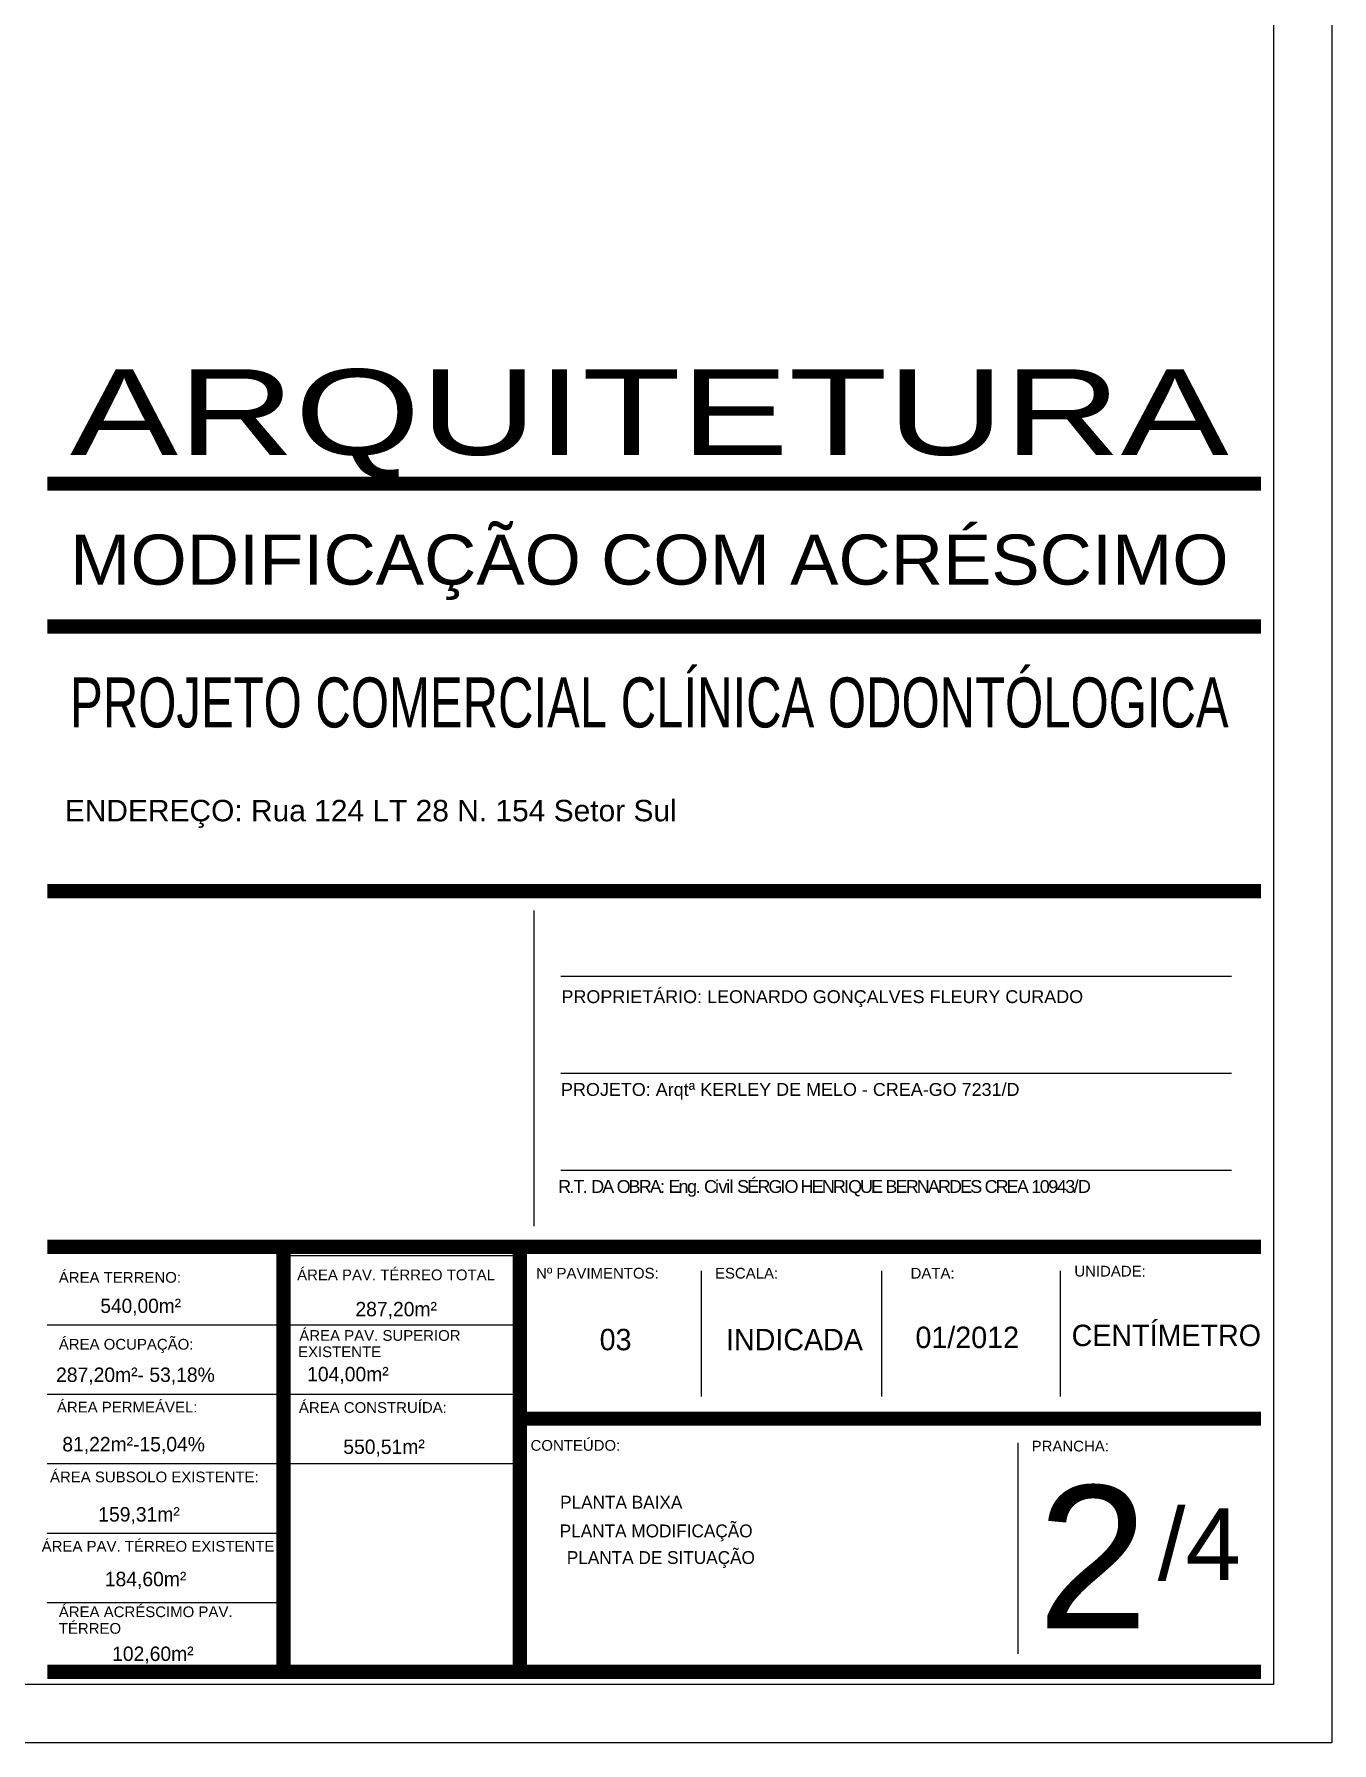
# Model space of a CAD drawing. Extents: x -165 to 197, y 154 to 653.
# Drawn here: x 136.11 to 152.78, y 448.3 to 470.24 of the extents above; entities that cross this region are included whole.
import ezdxf
from ezdxf.enums import TextEntityAlignment as Align

# ---------------------------------------------------------------- set-up
doc = ezdxf.new("R2010")
doc.units = 0
doc.header["$MEASUREMENT"] = 0
doc.layers.get('0').update_dxf_attribs({"linetype": 'CONTINUOUS'})
doc.layers.add('MARGEM', color=4, linetype='CONTINUOUS')
doc.layers.add('TEXTO', color=190, linetype='CONTINUOUS')
doc.styles.add('AVANGARD', font='', dxfattribs={"height": 0.5})
doc.styles.add('ROMANS', font='ARIAL.TTF', dxfattribs={"height": 0.4})
doc.styles.add('STYLE2', font='swissko.ttf')
doc.styles.get('AVANGARD').set_extended_font_data('AvantGarde Bk BT')

msp = doc.modelspace()

# ---------------------------------------------------------------- linework, layer by layer
msp.add_lwpolyline([(89.777, 492.847), (152.777, 492.847), (152.777, 448.297), (89.777, 448.297)], close=True)
at = {"layer": 'MARGEM'}
msp.add_lwpolyline([(91.652, 492.097), (152.027, 492.097), (152.027, 449.047), (91.652, 449.047)], close=True, dxfattribs=at)
at = {"layer": 'TEXTO', "color": 0}
for p, q in [((142.531, 454.931), (142.531, 458.987)), ((142.874, 458.145), (151.489, 458.145)), ((142.874, 456.899), (151.489, 456.899)), ((142.874, 455.653), (151.489, 455.653)), ((139.337, 454.557), (142.346, 454.557)), ((144.682, 452.747), (144.682, 454.36)), ((146.995, 452.747), (146.995, 454.36)), ((149.291, 452.747), (149.291, 454.36)), ((136.277, 453.666), (139.285, 453.666)), ((139.337, 453.666), (142.346, 453.666)), ((136.277, 452.774), (139.285, 452.774)), ((139.389, 452.774), (142.398, 452.774)), ((148.747, 449.44), (148.747, 452.15)), ((136.277, 451.883), (139.285, 451.883)), ((139.389, 451.883), (142.398, 451.883)), ((136.277, 450.991), (139.285, 450.991)), ((136.277, 450.1), (139.285, 450.1))]:
    msp.add_line(p, q, dxfattribs=at)
at = {"layer": 'TEXTO', "color": 0, "const_width": 0.183}
for points in [[(136.277, 464.469), (151.865, 464.469)], [(136.277, 462.634), (151.865, 462.634)], [(136.277, 459.237), (151.865, 459.237)], [(136.277, 454.668), (151.865, 454.668)], [(139.311, 449.208), (139.311, 454.668)], [(142.346, 449.208), (142.346, 454.668)], [(142.346, 452.46), (151.865, 452.46)], [(136.277, 449.208), (151.865, 449.208)]]:
    msp.add_lwpolyline(points, dxfattribs=at)

# ---------------------------------------------------------------- texts
at = {"layer": 'TEXTO', "color": 0, "style": 'AVANGARD'}
for s, height, width, p, p2 in [('ARQUITETURA', 1.10037, 1.358789, (136.571, 464.839), (151.451, 464.839)), ('MODIFICAÇÃO COM ACRÉSCIMO', 0.64188, 1.001718, (136.571, 463.173), (151.451, 463.173)), ('PROJETO COMERCIAL CLÍNICA ODONTÓLOGICA', 0.64188, 0.674286, (136.571, 461.338), (151.451, 461.338))]:
    msp.add_text(s, height=height, dxfattribs=dict(at, width=width)).set_placement(p, p2, align=Align.FIT)
at = {"layer": 'TEXTO', "color": 0}
for s, height, style, p in [('PROPRIETÁRIO: LEONARDO GONÇALVES FLEURY CURADO', 0.16506, 'ROMANS', (142.882, 457.798)), ('PROJETO: Arqtª KERLEY DE MELO - CREA-GO 7231/D', 0.16506, 'ROMANS', (142.876, 456.606)), ('ÁREA TERRENO:', 0.13755, 'ROMANS', (136.426, 454.206)), ('ÁREA PAV. TÉRREO TOTAL', 0.13755, 'ROMANS', (139.487, 454.238)), ('Nº PAVIMENTOS: ', 0.13755, 'ROMANS', (142.556, 454.26)), ('ESCALA:', 0.1375, 'ROMANS', (144.854, 454.26)), ('DATA:', 0.1375, 'ROMANS', (147.366, 454.26)), ('UNIDADE:', 0.1375, 'ROMANS', (149.469, 454.286)), ('540,00m²', 0.1834, 'AVANGARD', (136.96, 453.818)), ('287,20m²', 0.1853, 'AVANGARD', (140.236, 453.775)), ('ÁREA PAV. SUPERIOR', 0.13755, 'ROMANS', (139.515, 453.46)), ('01/2012', 0.2751, 'AVANGARD', (147.429, 453.367)), ('CENTÍMETRO', 0.2751, 'AVANGARD', (149.435, 453.392)), ('ÁREA OCUPAÇÃO:', 0.13755, 'ROMANS', (136.426, 453.347)), ('EXISTENTE', 0.1375, 'ROMANS', (139.499, 453.251)), ('287,20m²- 53,18%%%', 0.18529, 'AVANGARD', (136.391, 452.932)), ('104,00m²', 0.1853, 'AVANGARD', (139.616, 452.94)), ('ÁREA PERMEÁVEL:', 0.13755, 'ROMANS', (136.402, 452.54)), ('ÁREA CONSTRUÍDA:', 0.13755, 'ROMANS', (139.51, 452.535)), ('81,22m²-15,04%%%', 0.18529, 'AVANGARD', (136.471, 452.04)), ('550,51m²', 0.1853, 'AVANGARD', (140.08, 452.007)), ('CONTEÚDO:', 0.1375, 'ROMANS', (142.485, 452.048)), ('PRANCHA:', 0.1375, 'ROMANS', (148.921, 452.039)), ('ÁREA SUBSOLO EXISTENTE:', 0.13755, 'ROMANS', (136.313, 451.643)), ('2', 1.834, 'STYLE2', (148.995, 449.767)), ('159,31m²', 0.1853, 'AVANGARD', (136.933, 451.139)), ('/4', 0.917, 'STYLE2', (150.541, 450.39)), ('ÁREA PAV. TÉRREO EXISTENTE', 0.13755, 'ROMANS', (136.206, 450.752)), ('184,60m²', 0.1853, 'AVANGARD', (137.017, 450.308)), ('ÁREA ACRÉSCIMO PAV. ', 0.13755, 'ROMANS', (136.426, 449.911)), ('TÉRREO', 0.1375, 'ROMANS', (136.426, 449.698)), ('102,60m²', 0.1853, 'AVANGARD', (137.111, 449.348))]:
    msp.add_text(s, height=height, dxfattribs=dict(at, style=style)).set_placement(p)
at = {"layer": 'TEXTO', "color": 0, "style": 'AVANGARD'}
for s, p in [('03', (143.577, 453.339)), ('INDICADA', (145.875, 453.339))]:
    msp.add_text(s, height=0.2751, dxfattribs=at).set_placement(p, align=Align.CENTER)
for s, p in [('PLANTA BAIXA', (144.435, 451.47)), ('PLANTA MODIFICAÇÃO', (145.337, 451.101)), ('PLANTA DE SITUAÇÃO', (145.367, 450.759))]:
    msp.add_text(s, height=0.16506, dxfattribs=at).set_placement(p, align=Align.TOP_RIGHT)
at = {"layer": 'TEXTO', "color": 0, "attachment_point": 1, "style": 'ROMANS'}
for s, insert, char_height, width in [('{\\fArial|b0|i0|c162|p34;ENDEREÇO: Rua 124 }LT 28 N. 154{\\fArial|b0|i0|c162|p34; Setor Sul}', (136.503, 460.408), 0.27509, 18.94437), ('{\\fArial|b0|i0|c162|p34;\\T0.85;R.T. DA OBRA: Eng. Civil S\\fArial|b0|i0|c0|p34;ÉRGIO HENRIQUE BERNARDES CREA 10943/D }', (142.84, 455.525), 0.165056, 10.32778)]:
    msp.add_mtext(s, dxfattribs=dict(at, insert=insert, char_height=char_height, width=width))

doc.saveas('drawing.dxf')
